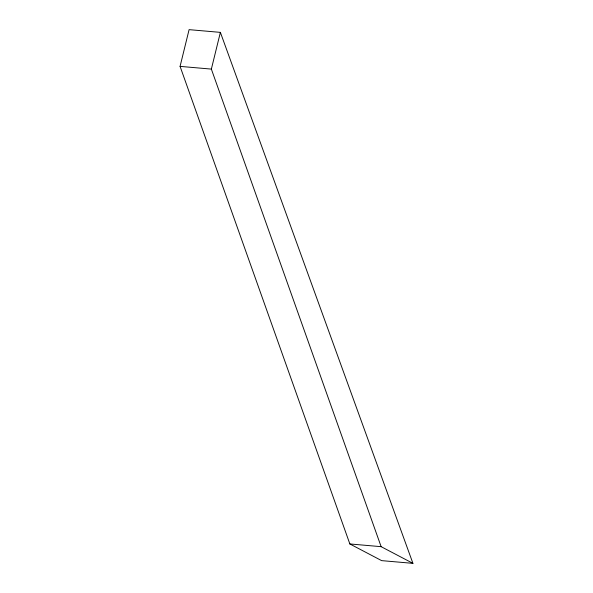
<?xml version="1.0" encoding="UTF-8"?>
<svg xmlns="http://www.w3.org/2000/svg" width="593" height="593" viewBox="0 0 593 593"><rect width="100%" height="100%" fill="white"/><g stroke="black" fill="none" stroke-linecap="round" stroke-linejoin="round"><path stroke-width="0.89" d="M180.072 66.379L189.093 29.65L220.381 32.37L412.928 563.35L381.64 560.63L349.855 543.951L180.072 66.379L211.36 69.099L381.136 546.672L412.928 563.35M211.36 69.099L220.381 32.37M349.855 543.951L381.136 546.672"/></g></svg>
